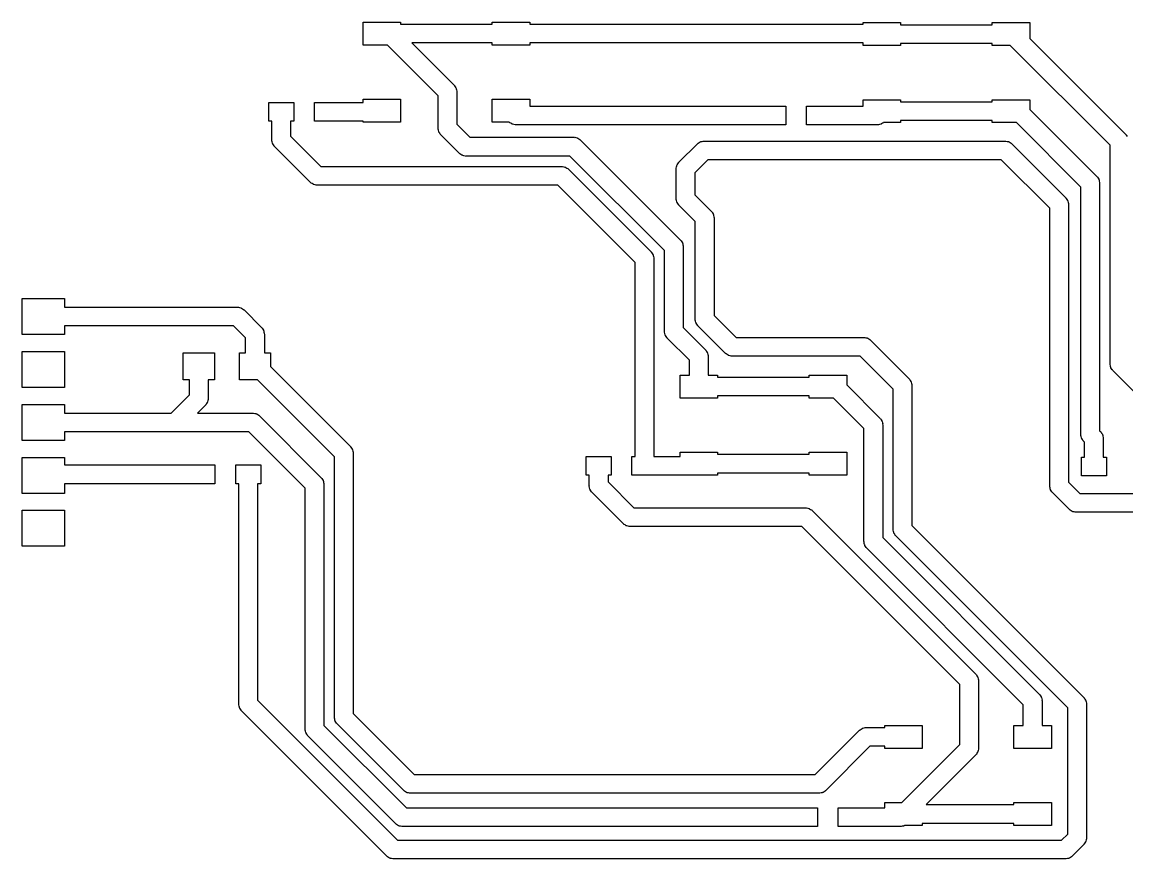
# Model space of a CAD drawing. Extents: x 77 to 224, y -123 to -79.
# Drawn here: x 77.2 to 130.2, y -121.3 to -81.1 of the extents above; entities that cross this region are included whole.
import ezdxf

# ---------------------------------------------------------------- set-up
doc = ezdxf.new("R2010")
doc.units = 0
doc.header["$MEASUREMENT"] = 0
doc.layers.add('BLACK', color=7, linetype='CONTINUOUS')

msp = doc.modelspace()

# ---------------------------------------------------------------- linework, layer by layer
at = {"layer": 'Black'}
for p, q in [((93.5614, -82.1898), (93.5614, -81.0898)), ((93.5614, -81.0898), (95.3614, -81.0898)), ((95.3614, -81.0898), (95.3614, -81.1898)), ((99.7614, -81.1898), (99.7614, -81.0898)), ((99.7614, -81.0898), (101.561, -81.0898)), ((101.561, -81.0898), (101.561, -81.1898)), ((117.564, -81.1898), (117.564, -81.1152)), ((117.564, -81.1152), (119.364, -81.1152)), ((119.364, -81.1152), (119.364, -81.2152)), ((123.764, -81.2152), (123.764, -81.1152)), ((123.764, -81.1152), (125.564, -81.1152)), ((125.564, -81.1152), (125.564, -81.875)), ((95.3614, -81.1898), (99.7614, -81.1898)), ((101.561, -81.1898), (117.564, -81.1898)), ((119.364, -81.2152), (123.764, -81.2152)), ((94.725, -82.1898), (93.5614, -82.1898)), ((97.1622, -84.627), (94.725, -82.1898)), ((99.7614, -82.0898), (95.8978, -82.0898)), ((95.8978, -82.0898), (97.9304, -84.1224)), ((99.7614, -82.1898), (99.7614, -82.0898)), ((101.561, -82.1898), (99.7614, -82.1898)), ((117.564, -82.0898), (101.561, -82.0898)), ((101.561, -82.0898), (101.561, -82.1898)), ((117.564, -82.2152), (117.564, -82.0898)), ((123.764, -82.1152), (119.364, -82.1152)), ((119.364, -82.1152), (119.364, -82.2152)), ((123.764, -82.2152), (123.764, -82.1152)), ((125.564, -81.875), (130.188, -86.499)), ((119.364, -82.2152), (117.564, -82.2152)), ((124.632, -82.2152), (123.764, -82.2152)), ((129.42, -87.0036), (124.632, -82.2152)), ((97.9304, -84.1224), (97.9418, -84.1386)), ((97.9418, -84.1386), (97.9569, -84.1513)), ((97.9569, -84.1513), (97.9863, -84.2023)), ((97.9863, -84.2023), (98.02, -84.2504)), ((98.02, -84.2504), (98.0252, -84.2695)), ((98.0252, -84.2695), (98.0351, -84.2867)), ((98.0351, -84.2867), (98.0453, -84.3446)), ((93.5614, -84.9448), (93.5614, -84.7898)), ((93.5614, -84.7898), (95.3614, -84.7898)), ((95.3614, -84.7898), (95.3614, -85.8898)), ((97.1622, -86.1822), (97.1622, -84.627)), ((98.0453, -84.3446), (98.0605, -84.4014)), ((98.0605, -84.4014), (98.0588, -84.4211)), ((98.0588, -84.4211), (98.0622, -84.4406)), ((98.0622, -84.4406), (98.0622, -85.9958)), ((99.7614, -85.8898), (99.7614, -84.7898)), ((99.7614, -84.7898), (101.561, -84.7898)), ((101.561, -84.7898), (101.561, -85.1226)), ((117.564, -85.1226), (117.564, -84.8152)), ((117.564, -84.8152), (119.364, -84.8152)), ((119.364, -84.8152), (119.364, -84.9152)), ((123.764, -84.9152), (123.764, -84.8152)), ((123.764, -84.8152), (125.564, -84.8152)), ((125.564, -84.8152), (125.564, -85.2788)), ((89.0288, -85.8448), (89.0288, -84.9448)), ((89.0288, -84.9448), (90.2288, -84.9448)), ((90.2288, -84.9448), (90.2288, -85.8448)), ((91.2288, -84.9448), (92.4288, -84.9448)), ((91.2288, -85.8448), (91.2288, -84.9448)), ((92.4288, -84.9448), (93.5614, -84.9448)), ((101.561, -85.1226), (113.251, -85.1226)), ((113.251, -85.1226), (113.851, -85.1226)), ((113.851, -85.1226), (113.851, -86.0226)), ((114.851, -85.1226), (116.051, -85.1226)), ((114.851, -86.0226), (114.851, -85.1226)), ((116.051, -85.1226), (117.564, -85.1226)), ((119.364, -84.9152), (123.764, -84.9152)), ((125.564, -85.2788), (128.788, -88.5028)), ((89.1788, -85.8448), (89.0288, -85.8448)), ((89.1788, -86.7448), (89.1788, -85.8448)), ((90.2288, -85.8448), (90.0788, -85.8448)), ((90.0788, -85.8448), (90.0788, -86.5584)), ((91.8288, -85.8448), (91.2288, -85.8448)), ((92.4288, -85.8448), (91.8288, -85.8448)), ((93.5614, -85.8448), (92.4288, -85.8448)), ((93.5614, -85.8898), (93.5614, -85.8448)), ((95.3614, -85.8898), (93.5614, -85.8898)), ((100.575, -85.8898), (99.7614, -85.8898)), ((100.576, -85.8908), (100.575, -85.8898)), ((100.592, -85.9022), (100.576, -85.8908)), ((100.605, -85.9173), (100.592, -85.9022)), ((100.656, -85.9467), (100.605, -85.9173)), ((118.546, -85.9173), (118.495, -85.9467)), ((118.548, -85.9152), (118.546, -85.9173)), ((119.364, -85.9152), (118.548, -85.9152)), ((123.764, -85.8152), (119.364, -85.8152)), ((119.364, -85.8152), (119.364, -85.9152)), ((123.764, -85.9152), (123.764, -85.8152)), ((124.928, -85.9152), (123.764, -85.9152)), ((128.02, -89.0074), (124.928, -85.9152)), ((97.1656, -86.2017), (97.1622, -86.1822)), ((97.1639, -86.2214), (97.1656, -86.2017)), ((97.1791, -86.2782), (97.1639, -86.2214)), ((97.1893, -86.3361), (97.1791, -86.2782)), ((97.1992, -86.3533), (97.1893, -86.3361)), ((97.2044, -86.3724), (97.1992, -86.3533)), ((97.2381, -86.4205), (97.2044, -86.3724)), ((97.2675, -86.4715), (97.2381, -86.4205)), ((98.0622, -85.9958), (98.6846, -86.6182)), ((100.704, -85.9804), (100.656, -85.9467)), ((100.723, -85.9856), (100.704, -85.9804)), ((100.74, -85.9955), (100.723, -85.9856)), ((100.798, -86.0057), (100.74, -85.9955)), ((100.855, -86.0209), (100.798, -86.0057)), ((100.875, -86.0192), (100.855, -86.0209)), ((100.894, -86.0226), (100.875, -86.0192)), ((112.651, -86.0226), (100.894, -86.0226)), ((113.251, -86.0226), (112.651, -86.0226)), ((113.851, -86.0226), (113.251, -86.0226)), ((115.451, -86.0226), (114.851, -86.0226)), ((118.257, -86.0226), (115.451, -86.0226)), ((118.276, -86.0192), (118.257, -86.0226)), ((118.296, -86.0209), (118.276, -86.0192)), ((118.353, -86.0057), (118.296, -86.0209)), ((118.411, -85.9955), (118.353, -86.0057)), ((118.428, -85.9856), (118.411, -85.9955)), ((118.447, -85.9804), (118.428, -85.9856)), ((118.495, -85.9467), (118.447, -85.9804)), ((89.1822, -86.7643), (89.1788, -86.7448)), ((89.1805, -86.784), (89.1822, -86.7643)), ((89.1957, -86.8408), (89.1805, -86.784)), ((89.2059, -86.8987), (89.1957, -86.8408)), ((89.2158, -86.9159), (89.2059, -86.8987)), ((89.221, -86.935), (89.2158, -86.9159)), ((89.2547, -86.9831), (89.221, -86.935)), ((90.0788, -86.5584), (91.5386, -88.0182)), ((97.2826, -86.4842), (97.2675, -86.4715)), ((97.294, -86.5004), (97.2826, -86.4842)), ((98.18, -87.3864), (97.294, -86.5004)), ((98.6846, -86.6182), (103.679, -86.6182)), ((103.679, -86.6182), (103.698, -86.6216)), ((103.698, -86.6216), (103.718, -86.6199)), ((103.718, -86.6199), (103.775, -86.6351)), ((103.775, -86.6351), (103.832, -86.6453)), ((103.832, -86.6453), (103.85, -86.6552)), ((103.85, -86.6552), (103.869, -86.6604)), ((103.869, -86.6604), (103.917, -86.6941)), ((103.917, -86.6941), (103.968, -86.7235)), ((103.968, -86.7235), (103.98, -86.7386)), ((103.98, -86.7386), (103.997, -86.75)), ((103.997, -86.75), (108.802, -91.5549)), ((108.724, -87.8198), (109.613, -86.9308)), ((109.613, -86.9308), (109.629, -86.9194)), ((109.629, -86.9194), (109.642, -86.9043)), ((109.642, -86.9043), (109.693, -86.8749)), ((109.693, -86.8749), (109.741, -86.8412)), ((109.741, -86.8412), (109.76, -86.836)), ((109.76, -86.836), (109.777, -86.8261)), ((109.777, -86.8261), (109.835, -86.8159)), ((109.835, -86.8159), (109.892, -86.8007)), ((109.892, -86.8007), (109.912, -86.8024)), ((109.912, -86.8024), (109.931, -86.799)), ((109.931, -86.799), (124.384, -86.799)), ((124.384, -86.799), (124.403, -86.8024)), ((124.403, -86.8024), (124.423, -86.8007)), ((124.423, -86.8007), (124.48, -86.8159)), ((124.48, -86.8159), (124.538, -86.8261)), ((124.538, -86.8261), (124.555, -86.836)), ((124.555, -86.836), (124.574, -86.8412)), ((124.574, -86.8412), (124.622, -86.8749)), ((124.622, -86.8749), (124.673, -86.9043)), ((124.673, -86.9043), (124.686, -86.9194)), ((124.686, -86.9194), (124.702, -86.9308)), ((124.702, -86.9308), (127.293, -89.5216)), ((130.188, -86.499), (130.2, -86.5152)), ((130.2, -86.5152), (130.215, -86.5279)), ((130.215, -86.5279), (130.244, -86.5789)), ((89.2841, -87.0341), (89.2547, -86.9831)), ((89.2992, -87.0468), (89.2841, -87.0341)), ((89.3106, -87.063), (89.2992, -87.0468)), ((91.034, -88.7864), (89.3106, -87.063)), ((98.1962, -87.3977), (98.18, -87.3864)), ((98.2089, -87.4129), (98.1962, -87.3977)), ((98.2598, -87.4423), (98.2089, -87.4129)), ((98.308, -87.476), (98.2598, -87.4423)), ((98.3271, -87.4812), (98.308, -87.476)), ((98.3443, -87.4911), (98.3271, -87.4812)), ((98.4022, -87.5013), (98.3443, -87.4911)), ((98.459, -87.5165), (98.4022, -87.5013)), ((129.42, -97.4852), (129.42, -87.0036)), ((91.5386, -88.0182), (103.099, -88.0182)), ((98.4787, -87.5148), (98.459, -87.5165)), ((98.4982, -87.5182), (98.4787, -87.5148)), ((103.492, -87.5182), (98.4982, -87.5182)), ((103.099, -88.0182), (103.118, -88.0216)), ((103.118, -88.0216), (103.138, -88.0199)), ((103.138, -88.0199), (103.195, -88.0351)), ((103.195, -88.0351), (103.253, -88.0453)), ((108.033, -92.0595), (103.492, -87.5182)), ((108.594, -88.0988), (108.609, -88.042)), ((108.609, -88.042), (108.619, -87.9841)), ((108.619, -87.9841), (108.629, -87.9669)), ((108.629, -87.9669), (108.634, -87.9478)), ((108.634, -87.9478), (108.668, -87.8997)), ((108.668, -87.8997), (108.697, -87.8487)), ((108.697, -87.8487), (108.713, -87.836)), ((108.713, -87.836), (108.724, -87.8198)), ((110.118, -87.699), (109.492, -88.3244)), ((124.197, -87.699), (110.118, -87.699)), ((126.525, -90.0262), (124.197, -87.699)), ((103.253, -88.0453), (103.27, -88.0552)), ((103.27, -88.0552), (103.289, -88.0604)), ((103.289, -88.0604), (103.337, -88.0941)), ((103.337, -88.0941), (103.388, -88.1235)), ((103.388, -88.1235), (103.401, -88.1386)), ((103.401, -88.1386), (103.417, -88.15)), ((103.417, -88.15), (107.387, -92.1202)), ((108.592, -88.138), (108.596, -88.1185)), ((108.592, -89.5604), (108.592, -88.138)), ((108.596, -88.1185), (108.594, -88.0988)), ((109.492, -88.3244), (109.492, -89.374)), ((128.788, -88.5028), (128.8, -88.519)), ((128.8, -88.519), (128.815, -88.5317)), ((128.815, -88.5317), (128.844, -88.5826)), ((91.0502, -88.7978), (91.034, -88.7864)), ((91.0629, -88.8129), (91.0502, -88.7978)), ((91.1139, -88.8423), (91.0629, -88.8129)), ((91.162, -88.876), (91.1139, -88.8423)), ((91.1811, -88.8812), (91.162, -88.876)), ((91.1983, -88.8911), (91.1811, -88.8812)), ((91.2562, -88.9013), (91.1983, -88.8911)), ((91.313, -88.9165), (91.2562, -88.9013)), ((91.3327, -88.9148), (91.313, -88.9165)), ((91.3522, -88.9182), (91.3327, -88.9148)), ((102.912, -88.9182), (91.3522, -88.9182)), ((106.619, -92.6248), (102.912, -88.9182)), ((128.02, -100.89), (128.02, -89.0074)), ((128.844, -88.5826), (128.878, -88.6308)), ((128.878, -88.6308), (128.883, -88.6499)), ((128.883, -88.6499), (128.893, -88.6671)), ((128.893, -88.6671), (128.903, -88.725)), ((128.903, -88.725), (128.918, -88.7818)), ((128.918, -88.7818), (128.917, -88.8015)), ((128.917, -88.8015), (128.92, -88.821)), ((128.92, -88.821), (128.92, -100.703)), ((108.596, -89.5799), (108.592, -89.5604)), ((108.594, -89.5996), (108.596, -89.5799)), ((108.609, -89.6564), (108.594, -89.5996)), ((109.492, -89.374), (110.275, -90.1566)), ((127.293, -89.5216), (127.304, -89.5378)), ((127.304, -89.5378), (127.319, -89.5505)), ((127.319, -89.5505), (127.349, -89.6015)), ((127.349, -89.6015), (127.382, -89.6496)), ((108.619, -89.7143), (108.609, -89.6564)), ((108.629, -89.7315), (108.619, -89.7143)), ((108.634, -89.7506), (108.629, -89.7315)), ((108.668, -89.7987), (108.634, -89.7506)), ((108.697, -89.8497), (108.668, -89.7987)), ((108.713, -89.8624), (108.697, -89.8497)), ((108.724, -89.8786), (108.713, -89.8624)), ((109.507, -90.6612), (108.724, -89.8786)), ((110.275, -90.1566), (110.286, -90.1728)), ((126.525, -103.353), (126.525, -90.0262)), ((127.382, -89.6496), (127.388, -89.6687)), ((127.388, -89.6687), (127.397, -89.6859)), ((127.397, -89.6859), (127.408, -89.7438)), ((127.408, -89.7438), (127.423, -89.8006)), ((127.423, -89.8006), (127.421, -89.8203)), ((127.421, -89.8203), (127.425, -89.8398)), ((127.425, -89.8398), (127.425, -103.166)), ((109.507, -95.3516), (109.507, -90.6612)), ((110.286, -90.1728), (110.301, -90.1855)), ((110.301, -90.1855), (110.331, -90.2365)), ((110.331, -90.2365), (110.364, -90.2846)), ((110.364, -90.2846), (110.37, -90.3037)), ((110.37, -90.3037), (110.379, -90.3209)), ((110.379, -90.3209), (110.39, -90.3788)), ((110.39, -90.3788), (110.405, -90.4356)), ((110.405, -90.4356), (110.403, -90.4553)), ((110.403, -90.4553), (110.407, -90.4748)), ((110.407, -90.4748), (110.407, -95.1652)), ((108.802, -91.5549), (108.813, -91.5711)), ((108.813, -91.5711), (108.828, -91.5838)), ((108.828, -91.5838), (108.858, -91.6347)), ((108.858, -91.6347), (108.891, -91.6829)), ((108.891, -91.6829), (108.896, -91.702)), ((108.896, -91.702), (108.906, -91.7192)), ((108.906, -91.7192), (108.916, -91.7771)), ((107.387, -92.1202), (107.398, -92.1364)), ((107.398, -92.1364), (107.414, -92.1491)), ((107.414, -92.1491), (107.443, -92.2001)), ((107.443, -92.2001), (107.477, -92.2482)), ((107.477, -92.2482), (107.482, -92.2673)), ((107.482, -92.2673), (107.492, -92.2845)), ((107.492, -92.2845), (107.502, -92.3424)), ((108.033, -95.939), (108.033, -92.0595)), ((108.916, -91.7771), (108.932, -91.8339)), ((108.932, -91.8339), (108.93, -91.8536)), ((108.93, -91.8536), (108.933, -91.8731)), ((108.933, -91.8731), (108.933, -95.7526)), ((106.619, -101.037), (106.619, -92.6248)), ((107.502, -92.3424), (107.517, -92.3992)), ((107.517, -92.3992), (107.515, -92.4189)), ((107.515, -92.4189), (107.519, -92.4384)), ((107.519, -92.4384), (107.519, -101.037)), ((77.1906, -96.0882), (77.1906, -94.361)), ((77.1906, -94.361), (79.2226, -94.361)), ((79.2226, -94.361), (79.2226, -94.7746)), ((79.2226, -94.7746), (87.5328, -94.7746)), ((87.5328, -94.7746), (87.5523, -94.778)), ((87.5523, -94.778), (87.572, -94.7763)), ((87.572, -94.7763), (87.6288, -94.7915)), ((87.6288, -94.7915), (87.6867, -94.8017)), ((87.6867, -94.8017), (87.7039, -94.8116)), ((87.7039, -94.8116), (87.723, -94.8168)), ((87.723, -94.8168), (87.7711, -94.8505)), ((87.7711, -94.8505), (87.8221, -94.8799)), ((87.8221, -94.8799), (87.8348, -94.895)), ((87.8348, -94.895), (87.851, -94.9064)), ((87.851, -94.9064), (88.6886, -95.744)), ((109.51, -95.3711), (109.507, -95.3516)), ((109.508, -95.3908), (109.51, -95.3711)), ((109.524, -95.4476), (109.508, -95.3908)), ((109.534, -95.5055), (109.524, -95.4476)), ((110.407, -95.1652), (111.464, -96.2224)), ((87.3464, -95.6746), (79.2226, -95.6746)), ((79.2226, -95.6746), (79.2226, -96.0882)), ((87.9204, -96.2486), (87.3464, -95.6746)), ((88.6886, -95.744), (88.7, -95.7602)), ((88.7, -95.7602), (88.7151, -95.7729)), ((88.7151, -95.7729), (88.7445, -95.8239)), ((88.7445, -95.8239), (88.7782, -95.872)), ((88.7782, -95.872), (88.7834, -95.8911)), ((88.7834, -95.8911), (88.7933, -95.9083)), ((88.7933, -95.9083), (88.8035, -95.9662)), ((88.8035, -95.9662), (88.8187, -96.023)), ((108.037, -95.9585), (108.033, -95.939)), ((108.035, -95.9782), (108.037, -95.9585)), ((108.05, -96.035), (108.035, -95.9782)), ((108.933, -95.7526), (109.994, -96.8134)), ((109.544, -95.5227), (109.534, -95.5055)), ((109.549, -95.5418), (109.544, -95.5227)), ((109.582, -95.5899), (109.549, -95.5418)), ((109.612, -95.6409), (109.582, -95.5899)), ((109.627, -95.6536), (109.612, -95.6409)), ((109.638, -95.6698), (109.627, -95.6536)), ((110.959, -96.9906), (109.638, -95.6698)), ((79.2226, -96.0882), (77.1906, -96.0882)), ((87.9204, -96.9622), (87.9204, -96.2486)), ((88.8187, -96.023), (88.817, -96.0427)), ((88.817, -96.0427), (88.8204, -96.0622)), ((88.8204, -96.0622), (88.8204, -96.9622)), ((108.061, -96.0929), (108.05, -96.035)), ((108.07, -96.1101), (108.061, -96.0929)), ((108.076, -96.1292), (108.07, -96.1101)), ((108.109, -96.1773), (108.076, -96.1292)), ((108.139, -96.2283), (108.109, -96.1773)), ((108.154, -96.241), (108.139, -96.2283)), ((108.165, -96.2572), (108.154, -96.241)), ((109.226, -97.318), (108.165, -96.2572)), ((111.464, -96.2224), (117.602, -96.2224)), ((117.602, -96.2224), (117.621, -96.2258)), ((117.621, -96.2258), (117.641, -96.2241)), ((117.641, -96.2241), (117.698, -96.2393)), ((117.698, -96.2393), (117.756, -96.2495)), ((117.756, -96.2495), (117.773, -96.2594)), ((117.773, -96.2594), (117.792, -96.2646)), ((117.792, -96.2646), (117.84, -96.2983)), ((117.84, -96.2983), (117.891, -96.3277)), ((117.891, -96.3277), (117.904, -96.3428)), ((117.904, -96.3428), (117.92, -96.3542)), ((117.92, -96.3542), (119.774, -98.2084)), ((77.1906, -98.6282), (77.1906, -96.901)), ((77.1906, -96.901), (79.2226, -96.901)), ((79.2226, -96.901), (79.2226, -98.6282)), ((84.9204, -98.2622), (84.9204, -96.9622)), ((84.9204, -96.9622), (86.4204, -96.9622)), ((86.4204, -96.9622), (86.4204, -98.2622)), ((87.6204, -98.2622), (87.6204, -96.9622)), ((87.6204, -96.9622), (87.9204, -96.9622)), ((88.8204, -96.9622), (89.1204, -96.9622)), ((89.1204, -96.9622), (89.1204, -97.6258)), ((109.994, -96.8134), (110.006, -96.8296)), ((110.006, -96.8296), (110.021, -96.8423)), ((110.021, -96.8423), (110.05, -96.8933)), ((110.05, -96.8933), (110.084, -96.9414)), ((110.084, -96.9414), (110.089, -96.9605)), ((110.089, -96.9605), (110.099, -96.9777)), ((110.099, -96.9777), (110.109, -97.0356)), ((110.109, -97.0356), (110.124, -97.0924)), ((110.975, -97.002), (110.959, -96.9906)), ((110.988, -97.0171), (110.975, -97.002)), ((111.039, -97.0465), (110.988, -97.0171)), ((111.087, -97.0802), (111.039, -97.0465)), ((109.226, -98.0316), (109.226, -97.318)), ((110.124, -97.0924), (110.123, -97.1121)), ((110.123, -97.1121), (110.126, -97.1316)), ((110.126, -97.1316), (110.126, -98.0316)), ((111.106, -97.0854), (111.087, -97.0802)), ((111.123, -97.0953), (111.106, -97.0854)), ((111.181, -97.1055), (111.123, -97.0953)), ((111.238, -97.1207), (111.181, -97.1055)), ((111.258, -97.119), (111.238, -97.1207)), ((111.277, -97.1224), (111.258, -97.119)), ((117.416, -97.1224), (111.277, -97.1224)), ((119.006, -98.713), (117.416, -97.1224)), ((129.424, -97.5047), (129.42, -97.4852)), ((129.422, -97.5244), (129.424, -97.5047)), ((129.437, -97.5812), (129.422, -97.5244)), ((129.447, -97.6391), (129.437, -97.5812)), ((89.1204, -97.6258), (92.952, -101.457)), ((108.776, -99.1316), (108.776, -98.0316)), ((108.776, -98.0316), (109.226, -98.0316)), ((110.126, -98.0316), (110.576, -98.0316)), ((110.576, -98.0316), (110.576, -98.1316)), ((114.976, -98.1316), (114.976, -98.0316)), ((114.976, -98.0316), (116.776, -98.0316)), ((116.776, -98.0316), (116.776, -98.4952)), ((129.457, -97.6563), (129.447, -97.6391)), ((129.462, -97.6754), (129.457, -97.6563)), ((129.496, -97.7235), (129.462, -97.6754)), ((129.525, -97.7745), (129.496, -97.7235)), ((129.541, -97.7872), (129.525, -97.7745)), ((129.552, -97.8034), (129.541, -97.7872)), ((130.648, -98.8998), (129.552, -97.8034)), ((79.2226, -98.6282), (77.1906, -98.6282)), ((85.2204, -98.2622), (84.9204, -98.2622)), ((85.2204, -98.9758), (85.2204, -98.2622)), ((86.4204, -98.2622), (86.1204, -98.2622)), ((86.1204, -98.2622), (86.1204, -99.1622)), ((88.484, -98.2622), (87.6204, -98.2622)), ((92.1838, -101.962), (88.484, -98.2622)), ((110.576, -98.1316), (114.976, -98.1316)), ((116.776, -98.4952), (118.374, -100.094)), ((119.774, -98.2084), (119.786, -98.2246)), ((119.786, -98.2246), (119.801, -98.2373)), ((119.801, -98.2373), (119.83, -98.2883)), ((119.83, -98.2883), (119.864, -98.3364)), ((119.864, -98.3364), (119.869, -98.3555)), ((119.869, -98.3555), (119.879, -98.3727)), ((119.879, -98.3727), (119.889, -98.4306)), ((119.889, -98.4306), (119.904, -98.4874)), ((119.904, -98.4874), (119.903, -98.5071)), ((119.903, -98.5071), (119.906, -98.5266)), ((119.906, -98.5266), (119.906, -105.249)), ((84.3416, -99.8546), (85.2204, -98.9758)), ((86.1204, -99.1622), (86.117, -99.1817)), ((86.117, -99.1817), (86.1187, -99.2014)), ((110.576, -99.1316), (108.776, -99.1316)), ((114.976, -99.0316), (110.576, -99.0316)), ((110.576, -99.0316), (110.576, -99.1316)), ((114.976, -99.1316), (114.976, -99.0316)), ((116.14, -99.1316), (114.976, -99.1316)), ((117.606, -100.598), (116.14, -99.1316)), ((119.006, -105.435), (119.006, -98.713)), ((77.1906, -101.168), (77.1906, -99.441)), ((77.1906, -99.441), (79.2226, -99.441)), ((79.2226, -99.441), (79.2226, -99.8546)), ((85.9886, -99.4804), (85.6144, -99.8546)), ((86, -99.4642), (85.9886, -99.4804)), ((86.0151, -99.4515), (86, -99.4642)), ((86.0445, -99.4005), (86.0151, -99.4515)), ((86.0782, -99.3524), (86.0445, -99.4005)), ((86.0834, -99.3333), (86.0782, -99.3524)), ((86.0933, -99.3161), (86.0834, -99.3333)), ((86.1035, -99.2582), (86.0933, -99.3161)), ((86.1187, -99.2014), (86.1035, -99.2582)), ((79.2226, -99.8546), (84.3416, -99.8546)), ((85.6144, -99.8546), (88.2622, -99.8546)), ((88.2622, -99.8546), (88.2817, -99.858)), ((88.2817, -99.858), (88.3014, -99.8563)), ((88.3014, -99.8563), (88.3582, -99.8715)), ((88.3582, -99.8715), (88.4161, -99.8817)), ((88.4161, -99.8817), (88.4333, -99.8916)), ((88.4333, -99.8916), (88.4524, -99.8968)), ((88.4524, -99.8968), (88.5005, -99.9305)), ((88.5005, -99.9305), (88.5515, -99.9599)), ((88.5515, -99.9599), (88.5642, -99.975)), ((88.5642, -99.975), (88.5804, -99.9864)), ((88.5804, -99.9864), (91.552, -102.958)), ((118.374, -100.094), (118.386, -100.11)), ((118.386, -100.11), (118.401, -100.123)), ((118.401, -100.123), (118.43, -100.173)), ((118.43, -100.173), (118.464, -100.222)), ((118.464, -100.222), (118.469, -100.241)), ((118.469, -100.241), (118.479, -100.258)), ((84.528, -100.755), (79.2226, -100.755)), ((79.2226, -100.755), (79.2226, -101.168)), ((88.0758, -100.755), (84.528, -100.755)), ((90.7838, -103.463), (88.0758, -100.755)), ((117.606, -106.015), (117.606, -100.598)), ((118.479, -100.258), (118.489, -100.316)), ((118.489, -100.316), (118.504, -100.373)), ((118.504, -100.373), (118.503, -100.392)), ((118.503, -100.392), (118.506, -100.412)), ((118.506, -100.412), (118.506, -105.829)), ((128.92, -100.703), (128.961, -100.745)), ((128.961, -100.745), (128.973, -100.761)), ((128.973, -100.761), (128.988, -100.774)), ((79.2226, -101.168), (77.1906, -101.168)), ((106.619, -101.937), (106.619, -101.037)), ((107.519, -101.037), (107.519, -101.937)), ((128.024, -100.909), (128.02, -100.89)), ((128.022, -100.929), (128.024, -100.909)), ((128.037, -100.986), (128.022, -100.929)), ((128.047, -101.044), (128.037, -100.986)), ((128.057, -101.061), (128.047, -101.044)), ((128.062, -101.08), (128.057, -101.061)), ((128.096, -101.128), (128.062, -101.08)), ((128.125, -101.179), (128.096, -101.128)), ((128.141, -101.192), (128.125, -101.179)), ((128.152, -101.208), (128.141, -101.192)), ((128.193, -101.249), (128.152, -101.208)), ((128.193, -101.963), (128.193, -101.249)), ((128.988, -100.774), (129.017, -100.824)), ((129.017, -100.824), (129.051, -100.873)), ((129.051, -100.873), (129.056, -100.892)), ((129.056, -100.892), (129.066, -100.909)), ((129.066, -100.909), (129.076, -100.967)), ((129.076, -100.967), (129.091, -101.024)), ((129.091, -101.024), (129.09, -101.043)), ((129.09, -101.043), (129.093, -101.063)), ((129.093, -101.063), (129.093, -101.963)), ((92.952, -101.457), (92.9634, -101.474)), ((92.9634, -101.474), (92.9785, -101.486)), ((92.9785, -101.486), (93.0079, -101.537)), ((93.0079, -101.537), (93.0416, -101.585)), ((93.0416, -101.585), (93.0468, -101.605)), ((93.0468, -101.605), (93.0567, -101.622)), ((93.0567, -101.622), (93.0669, -101.68)), ((93.0669, -101.68), (93.0821, -101.736)), ((93.0821, -101.736), (93.0804, -101.756)), ((93.0804, -101.756), (93.0838, -101.776)), ((93.0838, -101.776), (93.0838, -114.266)), ((108.776, -101.732), (110.576, -101.732)), ((108.776, -101.937), (108.776, -101.732)), ((110.576, -101.732), (110.576, -101.832)), ((110.576, -101.832), (114.976, -101.832)), ((114.976, -101.832), (114.976, -101.732)), ((114.976, -101.732), (116.776, -101.732)), ((116.776, -101.732), (116.776, -102.832)), ((77.1906, -103.708), (77.1906, -101.981)), ((77.1906, -101.981), (79.2226, -101.981)), ((79.2226, -101.981), (79.2226, -102.344)), ((79.2226, -102.344), (85.8442, -102.344)), ((85.8442, -102.344), (86.4442, -102.344)), ((86.4442, -102.344), (86.4442, -103.244)), ((87.4442, -103.244), (87.4442, -102.344)), ((87.4442, -102.344), (88.6442, -102.344)), ((88.6442, -102.344), (88.6442, -103.244)), ((92.1838, -114.452), (92.1838, -101.962)), ((104.269, -102.837), (104.269, -101.937)), ((104.269, -101.937), (105.469, -101.937)), ((105.469, -101.937), (105.469, -102.837)), ((106.469, -102.837), (106.469, -101.937)), ((106.469, -101.937), (106.619, -101.937)), ((107.519, -101.937), (107.669, -101.937)), ((107.669, -101.937), (108.776, -101.937)), ((128.043, -102.863), (128.043, -101.963)), ((128.043, -101.963), (128.193, -101.963)), ((129.093, -101.963), (129.243, -101.963)), ((129.243, -101.963), (129.243, -102.863)), ((104.419, -102.837), (104.269, -102.837)), ((104.419, -103.345), (104.419, -102.837)), ((105.469, -102.837), (105.319, -102.837)), ((105.319, -102.837), (105.319, -103.158)), ((107.069, -102.837), (106.469, -102.837)), ((107.669, -102.837), (107.069, -102.837)), ((109.57, -102.837), (107.669, -102.837)), ((109.59, -102.834), (109.57, -102.837)), ((109.609, -102.836), (109.59, -102.834)), ((109.625, -102.832), (109.609, -102.836)), ((110.576, -102.832), (109.625, -102.832)), ((114.976, -102.732), (110.576, -102.732)), ((110.576, -102.732), (110.576, -102.832)), ((114.976, -102.832), (114.976, -102.732)), ((116.776, -102.832), (114.976, -102.832)), ((129.243, -102.863), (128.043, -102.863)), ((85.2442, -103.244), (79.2226, -103.244)), ((79.2226, -103.244), (79.2226, -103.708)), ((85.8442, -103.244), (85.2442, -103.244)), ((86.4442, -103.244), (85.8442, -103.244)), ((87.5942, -103.244), (87.4442, -103.244)), ((87.5942, -104.144), (87.5942, -103.244)), ((88.6442, -103.244), (88.4942, -103.244)), ((88.4942, -103.244), (88.4942, -104.144)), ((91.552, -102.958), (91.5633, -102.974)), ((91.5633, -102.974), (91.5785, -102.987)), ((91.5785, -102.987), (91.6079, -103.038)), ((91.6079, -103.038), (91.6416, -103.086)), ((91.6416, -103.086), (91.6468, -103.105)), ((91.6468, -103.105), (91.6567, -103.122)), ((91.6567, -103.122), (91.6669, -103.18)), ((91.6669, -103.18), (91.6821, -103.237)), ((91.6821, -103.237), (91.6804, -103.257)), ((91.6804, -103.257), (91.6838, -103.276)), ((91.6838, -103.276), (91.6838, -114.846)), ((104.422, -103.364), (104.419, -103.345)), ((104.421, -103.384), (104.422, -103.364)), ((104.436, -103.441), (104.421, -103.384)), ((105.319, -103.158), (106.562, -104.401)), ((126.528, -103.372), (126.525, -103.353)), ((126.526, -103.392), (126.528, -103.372)), ((126.542, -103.449), (126.526, -103.392)), ((127.425, -103.166), (127.974, -103.715)), ((79.2226, -103.708), (77.1906, -103.708)), ((90.7838, -115.032), (90.7838, -103.463)), ((104.446, -103.499), (104.436, -103.441)), ((104.456, -103.516), (104.446, -103.499)), ((104.461, -103.535), (104.456, -103.516)), ((104.495, -103.583), (104.461, -103.535)), ((104.524, -103.634), (104.495, -103.583)), ((104.539, -103.647), (104.524, -103.634)), ((104.551, -103.663), (104.539, -103.647)), ((106.057, -105.169), (104.551, -103.663)), ((126.552, -103.507), (126.542, -103.449)), ((126.562, -103.524), (126.552, -103.507)), ((126.567, -103.543), (126.562, -103.524)), ((126.6, -103.591), (126.567, -103.543)), ((126.63, -103.642), (126.6, -103.591)), ((126.645, -103.655), (126.63, -103.642)), ((126.656, -103.671), (126.645, -103.655)), ((127.469, -104.484), (126.656, -103.671)), ((127.974, -103.715), (133.528, -103.715)), ((87.5942, -113.823), (87.5942, -104.144)), ((88.4942, -104.144), (88.4942, -113.636)), ((106.562, -104.401), (114.808, -104.401)), ((114.808, -104.401), (114.828, -104.405)), ((114.828, -104.405), (114.847, -104.403)), ((114.847, -104.403), (114.904, -104.418)), ((114.904, -104.418), (114.962, -104.428)), ((114.962, -104.428), (114.979, -104.438)), ((114.979, -104.438), (114.998, -104.443)), ((114.998, -104.443), (115.046, -104.477)), ((115.046, -104.477), (115.097, -104.506)), ((127.485, -104.495), (127.469, -104.484)), ((77.1906, -106.248), (77.1906, -104.521)), ((77.1906, -104.521), (79.2226, -104.521)), ((79.2226, -104.521), (79.2226, -106.248)), ((115.097, -104.506), (115.11, -104.522)), ((115.11, -104.522), (115.126, -104.533)), ((115.126, -104.533), (122.975, -112.382)), ((127.498, -104.51), (127.485, -104.495)), ((127.549, -104.54), (127.498, -104.51)), ((127.597, -104.573), (127.549, -104.54)), ((127.616, -104.578), (127.597, -104.573)), ((127.633, -104.588), (127.616, -104.578)), ((127.691, -104.598), (127.633, -104.588)), ((127.748, -104.614), (127.691, -104.598)), ((127.768, -104.612), (127.748, -104.614)), ((127.787, -104.615), (127.768, -104.612)), ((133.341, -104.615), (127.787, -104.615)), ((106.073, -105.181), (106.057, -105.169)), ((106.086, -105.196), (106.073, -105.181)), ((106.137, -105.225), (106.086, -105.196)), ((106.185, -105.259), (106.137, -105.225)), ((106.204, -105.264), (106.185, -105.259)), ((106.221, -105.274), (106.204, -105.264)), ((106.279, -105.284), (106.221, -105.274)), ((106.336, -105.299), (106.279, -105.284)), ((106.356, -105.298), (106.336, -105.299)), ((106.375, -105.301), (106.356, -105.298)), ((114.622, -105.301), (106.375, -105.301)), ((122.207, -112.886), (114.622, -105.301)), ((119.01, -105.455), (119.006, -105.435)), ((119.008, -105.475), (119.01, -105.455)), ((119.023, -105.531), (119.008, -105.475)), ((119.033, -105.589), (119.023, -105.531)), ((119.906, -105.249), (128.156, -113.499)), ((117.61, -106.035), (117.606, -106.015)), ((117.608, -106.055), (117.61, -106.035)), ((117.623, -106.111), (117.608, -106.055)), ((118.506, -105.829), (126.024, -113.347)), ((119.043, -105.606), (119.033, -105.589)), ((119.048, -105.626), (119.043, -105.606)), ((119.082, -105.674), (119.048, -105.626)), ((119.111, -105.725), (119.082, -105.674)), ((119.127, -105.737), (119.111, -105.725)), ((119.138, -105.754), (119.127, -105.737)), ((127.388, -114.004), (119.138, -105.754)), ((79.2226, -106.248), (77.1906, -106.248)), ((117.633, -106.169), (117.623, -106.111)), ((117.643, -106.186), (117.633, -106.169)), ((117.648, -106.205), (117.643, -106.186)), ((117.682, -106.254), (117.648, -106.205)), ((117.711, -106.305), (117.682, -106.254)), ((117.727, -106.317), (117.711, -106.305)), ((117.738, -106.334), (117.727, -106.317)), ((125.256, -113.851), (117.738, -106.334)), ((122.975, -112.382), (122.986, -112.398)), ((122.986, -112.398), (123.001, -112.411)), ((123.001, -112.411), (123.031, -112.461)), ((122.207, -115.759), (122.207, -112.886)), ((123.031, -112.461), (123.064, -112.51)), ((123.064, -112.51), (123.07, -112.529)), ((123.07, -112.529), (123.079, -112.546)), ((123.079, -112.546), (123.09, -112.604)), ((123.09, -112.604), (123.105, -112.661)), ((123.105, -112.661), (123.103, -112.68)), ((123.103, -112.68), (123.107, -112.7)), ((123.107, -112.7), (123.107, -115.946)), ((126.024, -113.347), (126.035, -113.363)), ((126.035, -113.363), (126.051, -113.376)), ((126.051, -113.376), (126.08, -113.427)), ((126.08, -113.427), (126.114, -113.475)), ((126.114, -113.475), (126.119, -113.494)), ((126.119, -113.494), (126.129, -113.511)), ((128.156, -113.499), (128.168, -113.515)), ((87.5976, -113.842), (87.5942, -113.823)), ((87.5959, -113.862), (87.5976, -113.842)), ((87.6111, -113.919), (87.5959, -113.862)), ((87.6213, -113.977), (87.6111, -113.919)), ((87.6312, -113.994), (87.6213, -113.977)), ((87.6364, -114.013), (87.6312, -113.994)), ((87.6701, -114.061), (87.6364, -114.013)), ((88.4942, -113.636), (95.2104, -120.352)), ((125.256, -113.946), (125.256, -113.851)), ((125.256, -114.846), (125.256, -113.946)), ((126.129, -113.511), (126.139, -113.569)), ((126.139, -113.569), (126.154, -113.626)), ((126.154, -113.626), (126.152, -113.645)), ((126.152, -113.645), (126.156, -113.665)), ((126.156, -113.665), (126.156, -113.946)), ((126.156, -113.946), (126.156, -114.846)), ((127.388, -120.057), (127.388, -114.004)), ((128.168, -113.515), (128.183, -113.528)), ((128.183, -113.528), (128.212, -113.579)), ((128.212, -113.579), (128.246, -113.627)), ((128.246, -113.627), (128.251, -113.646)), ((128.251, -113.646), (128.261, -113.663)), ((128.261, -113.663), (128.271, -113.721)), ((128.271, -113.721), (128.286, -113.778)), ((128.286, -113.778), (128.285, -113.798)), ((128.285, -113.798), (128.288, -113.817)), ((128.288, -113.817), (128.288, -120.244)), ((87.6995, -114.112), (87.6701, -114.061)), ((87.7146, -114.125), (87.6995, -114.112)), ((87.726, -114.141), (87.7146, -114.125)), ((94.7058, -121.121), (87.726, -114.141)), ((92.1872, -114.472), (92.1838, -114.452)), ((92.1855, -114.492), (92.1872, -114.472)), ((92.2007, -114.548), (92.1855, -114.492)), ((92.2109, -114.606), (92.2007, -114.548)), ((93.0838, -114.266), (96.0206, -117.203)), ((90.7872, -115.052), (90.7838, -115.032)), ((90.7855, -115.072), (90.7872, -115.052)), ((90.8007, -115.128), (90.7855, -115.072)), ((91.6838, -114.846), (95.6409, -118.803)), ((92.2208, -114.623), (92.2109, -114.606)), ((92.226, -114.643), (92.2208, -114.623)), ((92.2597, -114.691), (92.226, -114.643)), ((92.2891, -114.742), (92.2597, -114.691)), ((92.3042, -114.754), (92.2891, -114.742)), ((92.3156, -114.771), (92.3042, -114.754)), ((95.516, -117.971), (92.3156, -114.771)), ((115.263, -117.203), (117.388, -115.078)), ((117.388, -115.078), (117.404, -115.067)), ((117.404, -115.067), (117.417, -115.052)), ((117.417, -115.052), (117.467, -115.022)), ((117.467, -115.022), (117.516, -114.989)), ((117.516, -114.989), (117.535, -114.983)), ((117.535, -114.983), (117.552, -114.974)), ((117.552, -114.974), (117.61, -114.963)), ((117.61, -114.963), (117.667, -114.948)), ((117.667, -114.948), (117.686, -114.95)), ((117.686, -114.95), (117.706, -114.946)), ((117.706, -114.946), (118.606, -114.946)), ((118.606, -114.946), (118.606, -114.846)), ((118.606, -114.846), (120.406, -114.846)), ((120.406, -114.846), (120.406, -115.946)), ((124.806, -115.946), (124.806, -114.846)), ((124.806, -114.846), (125.256, -114.846)), ((126.156, -114.846), (126.606, -114.846)), ((126.606, -114.846), (126.606, -115.946)), ((90.8109, -115.186), (90.8007, -115.128)), ((90.8208, -115.203), (90.8109, -115.186)), ((90.826, -115.222), (90.8208, -115.203)), ((90.8597, -115.271), (90.826, -115.222)), ((90.8891, -115.322), (90.8597, -115.271)), ((90.9042, -115.334), (90.8891, -115.322)), ((90.9156, -115.351), (90.9042, -115.334)), ((95.1363, -119.571), (90.9156, -115.351)), ((117.892, -115.846), (115.768, -117.971)), ((118.606, -115.846), (117.892, -115.846)), ((118.606, -115.946), (118.606, -115.846)), ((120.406, -115.946), (118.606, -115.946)), ((119.419, -118.546), (122.207, -115.759)), ((123.064, -116.136), (123.031, -116.184)), ((123.07, -116.117), (123.064, -116.136)), ((123.079, -116.1), (123.07, -116.117)), ((123.09, -116.042), (123.079, -116.1)), ((123.105, -115.985), (123.09, -116.042)), ((123.107, -115.946), (123.103, -115.965)), ((123.103, -115.965), (123.105, -115.985)), ((126.606, -115.946), (124.806, -115.946)), ((122.975, -116.264), (120.592, -118.646)), ((122.986, -116.248), (122.975, -116.264)), ((123.001, -116.235), (122.986, -116.248)), ((123.031, -116.184), (123.001, -116.235)), ((96.0206, -117.203), (115.263, -117.203)), ((95.5322, -117.982), (95.516, -117.971)), ((95.5449, -117.998), (95.5322, -117.982)), ((95.5959, -118.027), (95.5449, -117.998)), ((95.644, -118.061), (95.5959, -118.027)), ((95.6631, -118.066), (95.644, -118.061)), ((95.6803, -118.076), (95.6631, -118.066)), ((95.7382, -118.086), (95.6803, -118.076)), ((95.795, -118.101), (95.7382, -118.086)), ((95.8147, -118.099), (95.795, -118.101)), ((95.8342, -118.103), (95.8147, -118.099)), ((115.449, -118.103), (95.8342, -118.103)), ((115.469, -118.099), (115.449, -118.103)), ((115.489, -118.101), (115.469, -118.099)), ((115.545, -118.086), (115.489, -118.101)), ((115.603, -118.076), (115.545, -118.086)), ((115.62, -118.066), (115.603, -118.076)), ((115.64, -118.061), (115.62, -118.066)), ((115.688, -118.027), (115.64, -118.061)), ((115.739, -117.998), (115.688, -118.027)), ((115.751, -117.982), (115.739, -117.998)), ((115.768, -117.971), (115.751, -117.982)), ((95.6409, -118.803), (114.775, -118.803)), ((114.775, -118.803), (115.375, -118.803)), ((115.375, -118.803), (115.375, -119.703)), ((116.375, -118.803), (117.575, -118.803)), ((116.375, -119.703), (116.375, -118.803)), ((117.575, -118.803), (118.606, -118.803)), ((118.606, -118.803), (118.606, -118.546)), ((118.606, -118.546), (119.419, -118.546)), ((120.592, -118.646), (124.806, -118.646)), ((124.806, -118.646), (124.806, -118.546)), ((124.806, -118.546), (126.606, -118.546)), ((126.606, -118.546), (126.606, -119.646)), ((95.1525, -119.583), (95.1363, -119.571)), ((95.1652, -119.598), (95.1525, -119.583)), ((95.2161, -119.627), (95.1652, -119.598)), ((95.2643, -119.661), (95.2161, -119.627)), ((95.2834, -119.666), (95.2643, -119.661)), ((95.3006, -119.676), (95.2834, -119.666)), ((95.3585, -119.686), (95.3006, -119.676)), ((95.4153, -119.701), (95.3585, -119.686)), ((95.435, -119.7), (95.4153, -119.701)), ((95.4545, -119.703), (95.435, -119.7)), ((114.175, -119.703), (95.4545, -119.703)), ((115.375, -119.703), (114.175, -119.703)), ((116.975, -119.703), (116.375, -119.703)), ((119.349, -119.703), (116.975, -119.703)), ((119.369, -119.7), (119.349, -119.703)), ((119.388, -119.701), (119.369, -119.7)), ((119.445, -119.686), (119.388, -119.701)), ((119.503, -119.676), (119.445, -119.686)), ((119.52, -119.666), (119.503, -119.676)), ((119.539, -119.661), (119.52, -119.666)), ((119.56, -119.646), (119.539, -119.661)), ((120.406, -119.646), (119.56, -119.646)), ((124.806, -119.546), (120.406, -119.546)), ((120.406, -119.546), (120.406, -119.646)), ((124.806, -119.646), (124.806, -119.546)), ((126.606, -119.646), (124.806, -119.646)), ((95.2104, -120.352), (127.093, -120.352)), ((127.093, -120.352), (127.388, -120.057)), ((128.271, -120.34), (128.261, -120.398)), ((128.286, -120.283), (128.271, -120.34)), ((128.288, -120.244), (128.285, -120.263)), ((128.285, -120.263), (128.286, -120.283)), ((128.156, -120.562), (127.598, -121.121)), ((128.168, -120.546), (128.156, -120.562)), ((128.183, -120.533), (128.168, -120.546)), ((128.212, -120.482), (128.183, -120.533)), ((128.246, -120.434), (128.212, -120.482)), ((128.251, -120.415), (128.246, -120.434)), ((128.261, -120.398), (128.251, -120.415)), ((94.722, -121.132), (94.7058, -121.121)), ((94.7347, -121.147), (94.722, -121.132)), ((94.7856, -121.177), (94.7347, -121.147)), ((94.8338, -121.21), (94.7856, -121.177)), ((94.8529, -121.215), (94.8338, -121.21)), ((94.8701, -121.225), (94.8529, -121.215)), ((94.928, -121.235), (94.8701, -121.225)), ((94.9848, -121.251), (94.928, -121.235)), ((95.0045, -121.249), (94.9848, -121.251)), ((95.024, -121.252), (95.0045, -121.249)), ((127.279, -121.252), (95.024, -121.252)), ((127.299, -121.249), (127.279, -121.252)), ((127.319, -121.251), (127.299, -121.249)), ((127.375, -121.235), (127.319, -121.251)), ((127.433, -121.225), (127.375, -121.235)), ((127.45, -121.215), (127.433, -121.225)), ((127.47, -121.21), (127.45, -121.215)), ((127.518, -121.177), (127.47, -121.21)), ((127.569, -121.147), (127.518, -121.177)), ((127.581, -121.132), (127.569, -121.147)), ((127.598, -121.121), (127.581, -121.132))]:
    msp.add_line(p, q, dxfattribs=at)

doc.saveas('drawing.dxf')
